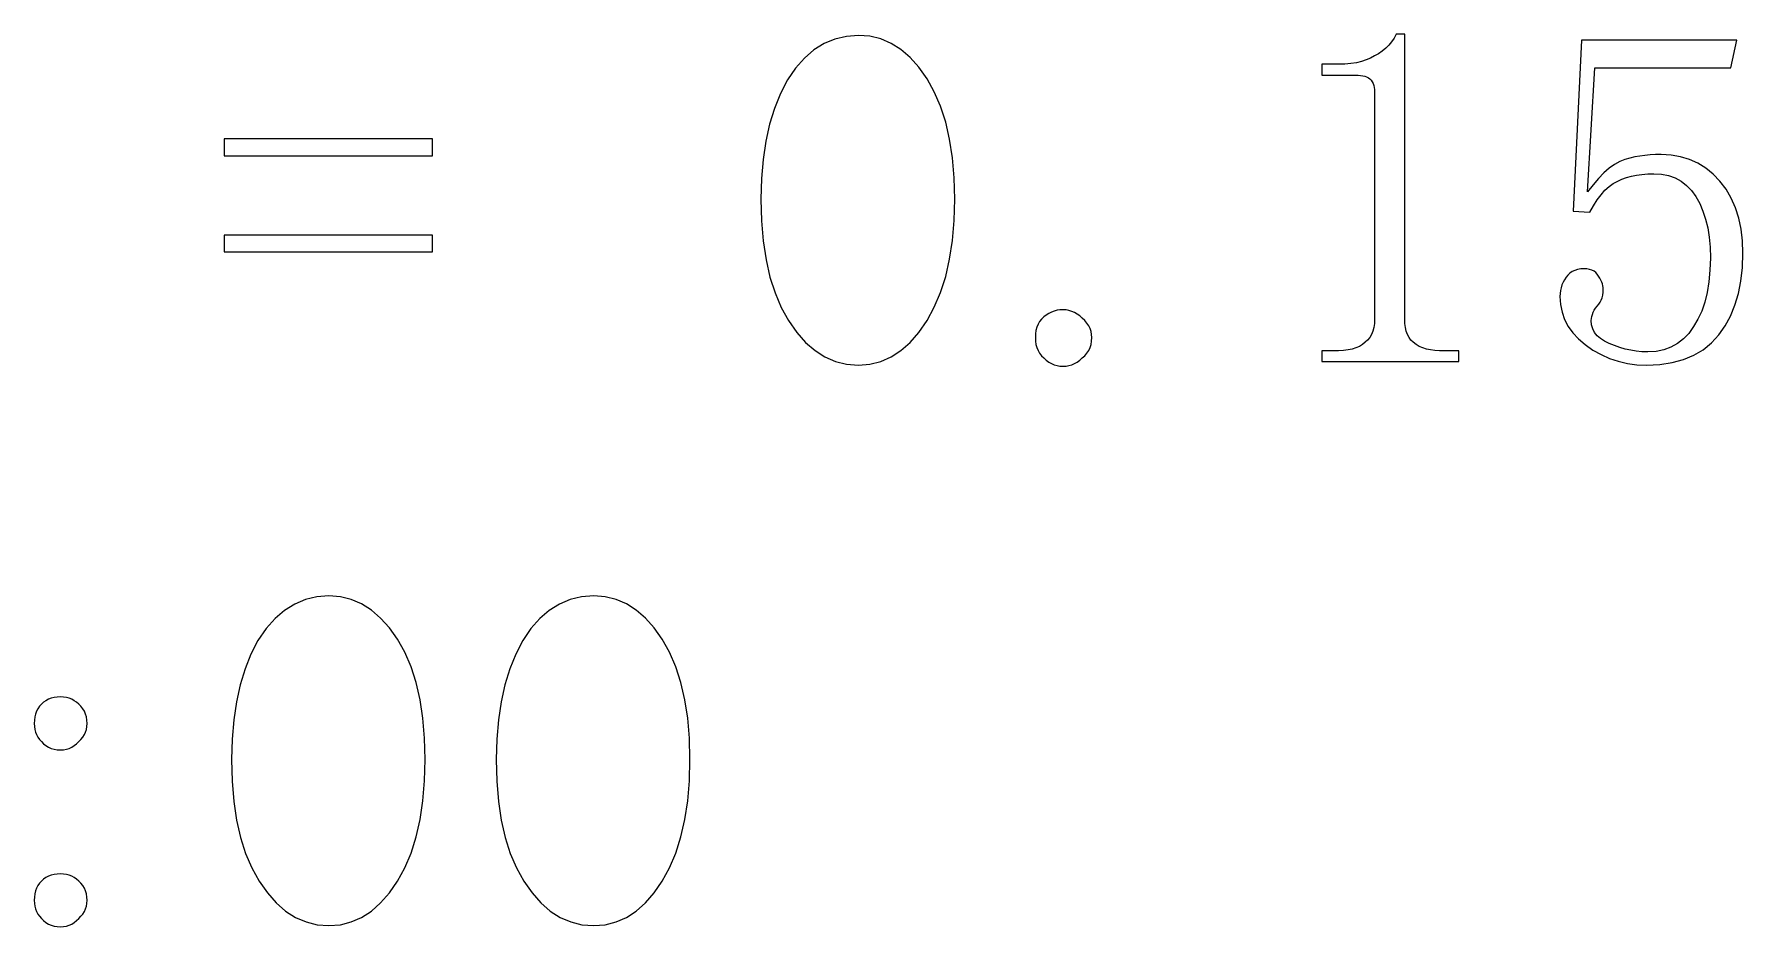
# Model space of a CAD drawing. Extents: x -190 to 190, y -140 to 140.
# Drawn here: x -116.57 to -96.85, y -105.24 to -94.94 of the extents above; entities that cross this region are included whole.
import ezdxf

# ---------------------------------------------------------------- set-up
doc = ezdxf.new("R2010")
doc.units = 0
doc.header["$MEASUREMENT"] = 0
doc.layers.get('0').update_dxf_attribs({"linetype": 'CONTINUOUS'})

msp = doc.modelspace()

# ---------------------------------------------------------------- linework, layer by layer
for points in [[(-107.055, -94.950996), (-107.193994, -94.962002), (-107.193994, -94.962002), (-107.325996, -94.992998), (-107.325996, -94.992998), (-107.450996, -95.045), (-107.450996, -95.045), (-107.568008, -95.119004), (-107.568008, -95.119004), (-107.677002, -95.213008), (-107.677002, -95.213008), (-107.78, -95.329004), (-107.78, -95.329004), (-107.875, -95.465), (-107.875, -95.465), (-107.955996, -95.622002), (-107.955996, -95.622002), (-108.024004, -95.792998), (-108.024004, -95.792998), (-108.08, -95.976006), (-108.08, -95.976006), (-108.124004, -96.172002), (-108.124004, -96.172002), (-108.155, -96.382002), (-108.155, -96.382002), (-108.173994, -96.603994), (-108.173994, -96.603994), (-108.18, -96.84), (-108.18, -96.84), (-108.173994, -97.09), (-108.173994, -97.09), (-108.153994, -97.322998), (-108.153994, -97.322998), (-108.120996, -97.54), (-108.120996, -97.54), (-108.075996, -97.74), (-108.075996, -97.74), (-108.017002, -97.924004), (-108.017002, -97.924004), (-107.945, -98.092002), (-107.945, -98.092002), (-107.860996, -98.242998), (-107.860996, -98.242998), (-107.766006, -98.379004), (-107.766006, -98.379004), (-107.665, -98.494004), (-107.665, -98.494004), (-107.555996, -98.589004), (-107.555996, -98.589004), (-107.440996, -98.661992), (-107.440996, -98.661992), (-107.318994, -98.715), (-107.318994, -98.715), (-107.190996, -98.746006), (-107.190996, -98.746006), (-107.055, -98.757002), (-107.055, -98.757002), (-106.922998, -98.746006), (-106.922998, -98.746006), (-106.797998, -98.715), (-106.797998, -98.715), (-106.677998, -98.661992), (-106.677998, -98.661992), (-106.565, -98.589004), (-106.565, -98.589004), (-106.457998, -98.494004), (-106.457998, -98.494004), (-106.357998, -98.379004), (-106.357998, -98.379004), (-106.262998, -98.242998), (-106.262998, -98.242998), (-106.178994, -98.087998), (-106.178994, -98.087998), (-106.106992, -97.917998), (-106.106992, -97.917998), (-106.047998, -97.732998), (-106.047998, -97.732998), (-106.002998, -97.532998), (-106.002998, -97.532998), (-105.97, -97.317002), (-105.97, -97.317002), (-105.950996, -97.085996), (-105.950996, -97.085996), (-105.944004, -96.84), (-105.944004, -96.84), (-105.950996, -96.593994), (-105.950996, -96.593994), (-105.97, -96.363994), (-105.97, -96.363994), (-106.002998, -96.148994), (-106.002998, -96.148994), (-106.047998, -95.950996), (-106.047998, -95.950996), (-106.106992, -95.767998), (-106.106992, -95.767998), (-106.178994, -95.602002), (-106.178994, -95.602002), (-106.262998, -95.450996), (-106.262998, -95.450996), (-106.357998, -95.317998), (-106.357998, -95.317998), (-106.457998, -95.205996), (-106.457998, -95.205996), (-106.565, -95.114004), (-106.565, -95.114004), (-106.677998, -95.042998), (-106.677998, -95.042998), (-106.797998, -94.991992), (-106.797998, -94.991992), (-106.922998, -94.961006), (-106.922998, -94.961006), (-107.055, -94.950996)], [(-100.75, -98.228994), (-100.75, -94.936992), (-100.75, -94.936992), (-100.847002, -94.936992), (-100.847002, -94.936992), (-100.872002, -94.982998), (-100.872002, -94.982998), (-100.900996, -95.026006), (-100.900996, -95.026006), (-100.933994, -95.065), (-100.933994, -95.065), (-100.969004, -95.1), (-100.969004, -95.1), (-101.007998, -95.132998), (-101.007998, -95.132998), (-101.051006, -95.161992), (-101.051006, -95.161992), (-101.097002, -95.187002), (-101.097002, -95.187002), (-101.142998, -95.213008), (-101.142998, -95.213008), (-101.193008, -95.235), (-101.193008, -95.235), (-101.247998, -95.252998), (-101.247998, -95.252998), (-101.308008, -95.265996), (-101.308008, -95.265996), (-101.371992, -95.275996), (-101.371992, -95.275996), (-101.44, -95.282002), (-101.44, -95.282002), (-101.512998, -95.284004), (-101.512998, -95.284004), (-101.707998, -95.284004), (-101.707998, -95.284004), (-101.707998, -95.408994), (-101.707998, -95.408994), (-101.319004, -95.408994), (-101.319004, -95.408994), (-101.287998, -95.41), (-101.287998, -95.41), (-101.26, -95.412998), (-101.26, -95.412998), (-101.233994, -95.417002), (-101.233994, -95.417002), (-101.21, -95.422998), (-101.21, -95.422998), (-101.189004, -95.430996), (-101.189004, -95.430996), (-101.168994, -95.44), (-101.168994, -95.44), (-101.152002, -95.450996), (-101.152002, -95.450996), (-101.138008, -95.467998), (-101.138008, -95.467998), (-101.125, -95.485996), (-101.125, -95.485996), (-101.115, -95.505996), (-101.115, -95.505996), (-101.107002, -95.527998), (-101.107002, -95.527998), (-101.100996, -95.552002), (-101.100996, -95.552002), (-101.097998, -95.577002), (-101.097998, -95.577002), (-101.097002, -95.604004), (-101.097002, -95.604004), (-101.097002, -98.228994), (-101.097002, -98.228994), (-101.099004, -98.277998), (-101.099004, -98.277998), (-101.106006, -98.324004), (-101.106006, -98.324004), (-101.117002, -98.365996), (-101.117002, -98.365996), (-101.132998, -98.402998), (-101.132998, -98.402998), (-101.152998, -98.436992), (-101.152998, -98.436992), (-101.177998, -98.467002), (-101.177998, -98.467002), (-101.207998, -98.492998), (-101.207998, -98.492998), (-101.237998, -98.517998), (-101.237998, -98.517998), (-101.272998, -98.54), (-101.272998, -98.54), (-101.311992, -98.557998), (-101.311992, -98.557998), (-101.355, -98.572002), (-101.355, -98.572002), (-101.402998, -98.582002), (-101.402998, -98.582002), (-101.456006, -98.587998), (-101.456006, -98.587998), (-101.512998, -98.59), (-101.512998, -98.59), (-101.707998, -98.59), (-101.707998, -98.59), (-101.707998, -98.715), (-101.707998, -98.715), (-100.125, -98.715), (-100.125, -98.715), (-100.125, -98.59), (-100.125, -98.59), (-100.347002, -98.59), (-100.347002, -98.59), (-100.400996, -98.587998), (-100.400996, -98.587998), (-100.450996, -98.582002), (-100.450996, -98.582002), (-100.497998, -98.572002), (-100.497998, -98.572002), (-100.542002, -98.557998), (-100.542002, -98.557998), (-100.581992, -98.54), (-100.581992, -98.54), (-100.619004, -98.517998), (-100.619004, -98.517998), (-100.652002, -98.492998), (-100.652002, -98.492998), (-100.677998, -98.467002), (-100.677998, -98.467002), (-100.7, -98.436992), (-100.7, -98.436992), (-100.717998, -98.402998), (-100.717998, -98.402998), (-100.732002, -98.365996), (-100.732002, -98.365996), (-100.742002, -98.324004), (-100.742002, -98.324004), (-100.747998, -98.277998), (-100.747998, -98.277998), (-100.75, -98.228994)], [(-97.675, -96.332002), (-97.791006, -96.326006), (-97.791006, -96.326006), (-97.854004, -96.327002), (-97.854004, -96.327002), (-97.915996, -96.330996), (-97.915996, -96.330996), (-97.977002, -96.335996), (-97.977002, -96.335996), (-98.035996, -96.344004), (-98.035996, -96.344004), (-98.095, -96.354004), (-98.095, -96.354004), (-98.151992, -96.367002), (-98.151992, -96.367002), (-98.207998, -96.382002), (-98.207998, -96.382002), (-98.267998, -96.405996), (-98.267998, -96.405996), (-98.327998, -96.440996), (-98.327998, -96.440996), (-98.389004, -96.483994), (-98.389004, -96.483994), (-98.451006, -96.537998), (-98.451006, -96.537998), (-98.512998, -96.601006), (-98.512998, -96.601006), (-98.575, -96.674004), (-98.575, -96.674004), (-98.637998, -96.757002), (-98.637998, -96.757002), (-98.555, -95.325996), (-98.555, -95.325996), (-96.986006, -95.325996), (-96.986006, -95.325996), (-96.915996, -95.007002), (-96.915996, -95.007002), (-98.707998, -95.007002), (-98.707998, -95.007002), (-98.805, -96.979004), (-98.805, -96.979004), (-98.610996, -96.992998), (-98.610996, -96.992998), (-98.57, -96.917002), (-98.57, -96.917002), (-98.527998, -96.85), (-98.527998, -96.85), (-98.484004, -96.79), (-98.484004, -96.79), (-98.437998, -96.739004), (-98.437998, -96.739004), (-98.390996, -96.695), (-98.390996, -96.695), (-98.342002, -96.658994), (-98.342002, -96.658994), (-98.291006, -96.631992), (-98.291006, -96.631992), (-98.242002, -96.608994), (-98.242002, -96.608994), (-98.188994, -96.591006), (-98.188994, -96.591006), (-98.132998, -96.575), (-98.132998, -96.575), (-98.073994, -96.564004), (-98.073994, -96.564004), (-98.011006, -96.555), (-98.011006, -96.555), (-97.943994, -96.55), (-97.943994, -96.55), (-97.875, -96.547998), (-97.875, -96.547998), (-97.786006, -96.553994), (-97.786006, -96.553994), (-97.705, -96.57), (-97.705, -96.57), (-97.629004, -96.597002), (-97.629004, -96.597002), (-97.558994, -96.634004), (-97.558994, -96.634004), (-97.496006, -96.683008), (-97.496006, -96.683008), (-97.438994, -96.741992), (-97.438994, -96.741992), (-97.387998, -96.812002), (-97.387998, -96.812002), (-97.343994, -96.890996), (-97.343994, -96.890996), (-97.306992, -96.977998), (-97.306992, -96.977998), (-97.276006, -97.070996), (-97.276006, -97.070996), (-97.251992, -97.172998), (-97.251992, -97.172998), (-97.235, -97.281006), (-97.235, -97.281006), (-97.225, -97.397002), (-97.225, -97.397002), (-97.222002, -97.52), (-97.222002, -97.52), (-97.226006, -97.662002), (-97.226006, -97.662002), (-97.237998, -97.795), (-97.237998, -97.795), (-97.257998, -97.917998), (-97.257998, -97.917998), (-97.285, -98.030996), (-97.285, -98.030996), (-97.320996, -98.133994), (-97.320996, -98.133994), (-97.365, -98.227998), (-97.365, -98.227998), (-97.415996, -98.312002), (-97.415996, -98.312002), (-97.470996, -98.39), (-97.470996, -98.39), (-97.532998, -98.455), (-97.532998, -98.455), (-97.602002, -98.508994), (-97.602002, -98.508994), (-97.677002, -98.55), (-97.677002, -98.55), (-97.759004, -98.58), (-97.759004, -98.58), (-97.847998, -98.598008), (-97.847998, -98.598008), (-97.943994, -98.604004), (-97.943994, -98.604004), (-98.011006, -98.601992), (-98.011006, -98.601992), (-98.077002, -98.595996), (-98.077002, -98.595996), (-98.140996, -98.585996), (-98.140996, -98.585996), (-98.205, -98.572002), (-98.205, -98.572002), (-98.266992, -98.554004), (-98.266992, -98.554004), (-98.327998, -98.532002), (-98.327998, -98.532002), (-98.387998, -98.507002), (-98.387998, -98.507002), (-98.444004, -98.480996), (-98.444004, -98.480996), (-98.490996, -98.451006), (-98.490996, -98.451006), (-98.528994, -98.417002), (-98.528994, -98.417002), (-98.559004, -98.38), (-98.559004, -98.38), (-98.58, -98.337998), (-98.58, -98.337998), (-98.592998, -98.292002), (-98.592998, -98.292002), (-98.597002, -98.242998), (-98.597002, -98.242998), (-98.595, -98.219004), (-98.595, -98.219004), (-98.590996, -98.195), (-98.590996, -98.195), (-98.583994, -98.171006), (-98.583994, -98.171006), (-98.573994, -98.147002), (-98.573994, -98.147002), (-98.560996, -98.123994), (-98.560996, -98.123994), (-98.545996, -98.1), (-98.545996, -98.1), (-98.527002, -98.075996), (-98.527002, -98.075996), (-98.508994, -98.055), (-98.508994, -98.055), (-98.492998, -98.032002), (-98.492998, -98.032002), (-98.480996, -98.006006), (-98.480996, -98.006006), (-98.470996, -97.979004), (-98.470996, -97.979004), (-98.463994, -97.947998), (-98.463994, -97.947998), (-98.458994, -97.915996), (-98.458994, -97.915996), (-98.457998, -97.882002), (-98.457998, -97.882002), (-98.458994, -97.860996), (-98.458994, -97.860996), (-98.462002, -97.841006), (-98.462002, -97.841006), (-98.467998, -97.82), (-98.467998, -97.82), (-98.475996, -97.797998), (-98.475996, -97.797998), (-98.485996, -97.775), (-98.485996, -97.775), (-98.499004, -97.752002), (-98.499004, -97.752002), (-98.512998, -97.728994), (-98.512998, -97.728994), (-98.527002, -97.707002), (-98.527002, -97.707002), (-98.544004, -97.687998), (-98.544004, -97.687998), (-98.563994, -97.672998), (-98.563994, -97.672998), (-98.587998, -97.661006), (-98.587998, -97.661006), (-98.615996, -97.652002), (-98.615996, -97.652002), (-98.645996, -97.646992), (-98.645996, -97.646992), (-98.68, -97.645), (-98.68, -97.645), (-98.717998, -97.646992), (-98.717998, -97.646992), (-98.753994, -97.652998), (-98.753994, -97.652998), (-98.785996, -97.662998), (-98.785996, -97.662998), (-98.815996, -97.677002), (-98.815996, -97.677002), (-98.842998, -97.695), (-98.842998, -97.695), (-98.867002, -97.717002), (-98.867002, -97.717002), (-98.887998, -97.742998), (-98.887998, -97.742998), (-98.907002, -97.770996), (-98.907002, -97.770996), (-98.922002, -97.800996), (-98.922002, -97.800996), (-98.935, -97.831006), (-98.935, -97.831006), (-98.945, -97.862998), (-98.945, -97.862998), (-98.952002, -97.896006), (-98.952002, -97.896006), (-98.955996, -97.93), (-98.955996, -97.93), (-98.957998, -97.965), (-98.957998, -97.965), (-98.952002, -98.057998), (-98.952002, -98.057998), (-98.934004, -98.145996), (-98.934004, -98.145996), (-98.903994, -98.23), (-98.903994, -98.23), (-98.862998, -98.31), (-98.862998, -98.31), (-98.808994, -98.384004), (-98.808994, -98.384004), (-98.743994, -98.455), (-98.743994, -98.455), (-98.665996, -98.52), (-98.665996, -98.52), (-98.577002, -98.582998), (-98.577002, -98.582998), (-98.484004, -98.636006), (-98.484004, -98.636006), (-98.385996, -98.678994), (-98.385996, -98.678994), (-98.285, -98.713008), (-98.285, -98.713008), (-98.18, -98.737002), (-98.18, -98.737002), (-98.071006, -98.752002), (-98.071006, -98.752002), (-97.957998, -98.757002), (-97.957998, -98.757002), (-97.805, -98.748994), (-97.805, -98.748994), (-97.662998, -98.727998), (-97.662998, -98.727998), (-97.532998, -98.692998), (-97.532998, -98.692998), (-97.414004, -98.642998), (-97.414004, -98.642998), (-97.305996, -98.578994), (-97.305996, -98.578994), (-97.21, -98.500996), (-97.21, -98.500996), (-97.125, -98.408994), (-97.125, -98.408994), (-97.051006, -98.305), (-97.051006, -98.305), (-96.988994, -98.190996), (-96.988994, -98.190996), (-96.937998, -98.066006), (-96.937998, -98.066006), (-96.897998, -97.930996), (-96.897998, -97.930996), (-96.869004, -97.786006), (-96.869004, -97.786006), (-96.852002, -97.63), (-96.852002, -97.63), (-96.847002, -97.465), (-96.847002, -97.465), (-96.852002, -97.322002), (-96.852002, -97.322002), (-96.867998, -97.187002), (-96.867998, -97.187002), (-96.895, -97.06), (-96.895, -97.06), (-96.932998, -96.941006), (-96.932998, -96.941006), (-96.980996, -96.83), (-96.980996, -96.83), (-97.041006, -96.727002), (-97.041006, -96.727002), (-97.111006, -96.631992), (-97.111006, -96.631992), (-97.189004, -96.551006), (-97.189004, -96.551006), (-97.273994, -96.482002), (-97.273994, -96.482002), (-97.365, -96.426006), (-97.365, -96.426006), (-97.462002, -96.382002), (-97.462002, -96.382002), (-97.566006, -96.350996), (-97.566006, -96.350996), (-97.675, -96.332002)], [(-114.375, -96.145), (-114.375, -96.34), (-114.375, -96.34), (-111.971992, -96.34), (-111.971992, -96.34), (-111.971992, -96.145), (-111.971992, -96.145), (-114.375, -96.145)], [(-114.375, -97.257002), (-114.375, -97.451006), (-114.375, -97.451006), (-111.971992, -97.451006), (-111.971992, -97.451006), (-111.971992, -97.257002), (-111.971992, -97.257002), (-114.375, -97.257002)], [(-104.728994, -98.768008), (-104.694004, -98.77), (-104.694004, -98.77), (-104.658994, -98.768008), (-104.658994, -98.768008), (-104.625, -98.762998), (-104.625, -98.762998), (-104.592002, -98.752998), (-104.592002, -98.752998), (-104.56, -98.738994), (-104.56, -98.738994), (-104.53, -98.720996), (-104.53, -98.720996), (-104.5, -98.699004), (-104.5, -98.699004), (-104.471992, -98.672998), (-104.471992, -98.672998), (-104.442002, -98.647998), (-104.442002, -98.647998), (-104.416992, -98.62), (-104.416992, -98.62), (-104.397002, -98.589004), (-104.397002, -98.589004), (-104.381006, -98.555), (-104.381006, -98.555), (-104.37, -98.518994), (-104.37, -98.518994), (-104.362998, -98.479004), (-104.362998, -98.479004), (-104.360996, -98.436992), (-104.360996, -98.436992), (-104.362998, -98.402002), (-104.362998, -98.402002), (-104.37, -98.367998), (-104.37, -98.367998), (-104.381006, -98.335), (-104.381006, -98.335), (-104.397002, -98.302998), (-104.397002, -98.302998), (-104.416992, -98.272998), (-104.416992, -98.272998), (-104.442002, -98.242998), (-104.442002, -98.242998), (-104.471992, -98.215), (-104.471992, -98.215), (-104.5, -98.188994), (-104.5, -98.188994), (-104.53, -98.167002), (-104.53, -98.167002), (-104.56, -98.149004), (-104.56, -98.149004), (-104.592002, -98.135996), (-104.592002, -98.135996), (-104.625, -98.126006), (-104.625, -98.126006), (-104.658994, -98.12), (-104.658994, -98.12), (-104.694004, -98.117998), (-104.694004, -98.117998), (-104.728994, -98.118994), (-104.728994, -98.118994), (-104.762998, -98.123994), (-104.762998, -98.123994), (-104.795996, -98.132998), (-104.795996, -98.132998), (-104.827998, -98.145), (-104.827998, -98.145), (-104.857998, -98.16), (-104.857998, -98.16), (-104.887998, -98.178994), (-104.887998, -98.178994), (-104.915996, -98.200996), (-104.915996, -98.200996), (-104.942002, -98.226006), (-104.942002, -98.226006), (-104.964004, -98.254004), (-104.964004, -98.254004), (-104.981992, -98.285), (-104.981992, -98.285), (-104.996006, -98.319004), (-104.996006, -98.319004), (-105.006006, -98.356006), (-105.006006, -98.356006), (-105.011006, -98.395), (-105.011006, -98.395), (-105.012998, -98.436992), (-105.012998, -98.436992), (-105.011006, -98.479004), (-105.011006, -98.479004), (-105.006006, -98.518994), (-105.006006, -98.518994), (-104.996006, -98.555), (-104.996006, -98.555), (-104.981992, -98.589004), (-104.981992, -98.589004), (-104.964004, -98.62), (-104.964004, -98.62), (-104.942002, -98.647998), (-104.942002, -98.647998), (-104.915996, -98.672998), (-104.915996, -98.672998), (-104.887998, -98.699004), (-104.887998, -98.699004), (-104.857998, -98.720996), (-104.857998, -98.720996), (-104.827998, -98.738994), (-104.827998, -98.738994), (-104.795996, -98.752998), (-104.795996, -98.752998), (-104.762998, -98.762998), (-104.762998, -98.762998), (-104.728994, -98.768008)], [(-113.165996, -101.42), (-113.305, -101.430996), (-113.305, -101.430996), (-113.436992, -101.462002), (-113.436992, -101.462002), (-113.562002, -101.515), (-113.562002, -101.515), (-113.679004, -101.588008), (-113.679004, -101.588008), (-113.787998, -101.682998), (-113.787998, -101.682998), (-113.890996, -101.797998), (-113.890996, -101.797998), (-113.985996, -101.934004), (-113.985996, -101.934004), (-114.067002, -102.092002), (-114.067002, -102.092002), (-114.135, -102.262002), (-114.135, -102.262002), (-114.191006, -102.445), (-114.191006, -102.445), (-114.235, -102.642002), (-114.235, -102.642002), (-114.265996, -102.851006), (-114.265996, -102.851006), (-114.285, -103.074004), (-114.285, -103.074004), (-114.290996, -103.308994), (-114.290996, -103.308994), (-114.285, -103.559004), (-114.285, -103.559004), (-114.265, -103.791992), (-114.265, -103.791992), (-114.232998, -104.009004), (-114.232998, -104.009004), (-114.187002, -104.21), (-114.187002, -104.21), (-114.127998, -104.393994), (-114.127998, -104.393994), (-114.056992, -104.561006), (-114.056992, -104.561006), (-113.972002, -104.712002), (-113.972002, -104.712002), (-113.877002, -104.847998), (-113.877002, -104.847998), (-113.775996, -104.964004), (-113.775996, -104.964004), (-113.666992, -105.057998), (-113.666992, -105.057998), (-113.551992, -105.132002), (-113.551992, -105.132002), (-113.43, -105.183994), (-113.43, -105.183994), (-113.302002, -105.215996), (-113.302002, -105.215996), (-113.165996, -105.226006), (-113.165996, -105.226006), (-113.034004, -105.215996), (-113.034004, -105.215996), (-112.908994, -105.183994), (-112.908994, -105.183994), (-112.79, -105.132002), (-112.79, -105.132002), (-112.676006, -105.057998), (-112.676006, -105.057998), (-112.57, -104.964004), (-112.57, -104.964004), (-112.469004, -104.847998), (-112.469004, -104.847998), (-112.375, -104.712002), (-112.375, -104.712002), (-112.29, -104.557998), (-112.29, -104.557998), (-112.217998, -104.387998), (-112.217998, -104.387998), (-112.158994, -104.202998), (-112.158994, -104.202998), (-112.113994, -104.002002), (-112.113994, -104.002002), (-112.080996, -103.787002), (-112.080996, -103.787002), (-112.062002, -103.555996), (-112.062002, -103.555996), (-112.055, -103.308994), (-112.055, -103.308994), (-112.062002, -103.062998), (-112.062002, -103.062998), (-112.080996, -102.832998), (-112.080996, -102.832998), (-112.113994, -102.619004), (-112.113994, -102.619004), (-112.158994, -102.42), (-112.158994, -102.42), (-112.217998, -102.237998), (-112.217998, -102.237998), (-112.29, -102.071006), (-112.29, -102.071006), (-112.375, -101.92), (-112.375, -101.92), (-112.469004, -101.787998), (-112.469004, -101.787998), (-112.57, -101.676006), (-112.57, -101.676006), (-112.676006, -101.584004), (-112.676006, -101.584004), (-112.79, -101.512002), (-112.79, -101.512002), (-112.908994, -101.460996), (-112.908994, -101.460996), (-113.034004, -101.430996), (-113.034004, -101.430996), (-113.165996, -101.42)], [(-110.110996, -101.42), (-110.25, -101.430996), (-110.25, -101.430996), (-110.382002, -101.462002), (-110.382002, -101.462002), (-110.505996, -101.515), (-110.505996, -101.515), (-110.622998, -101.588008), (-110.622998, -101.588008), (-110.732998, -101.682998), (-110.732998, -101.682998), (-110.835, -101.797998), (-110.835, -101.797998), (-110.93, -101.934004), (-110.93, -101.934004), (-111.010996, -102.092002), (-111.010996, -102.092002), (-111.08, -102.262002), (-111.08, -102.262002), (-111.135996, -102.445), (-111.135996, -102.445), (-111.18, -102.642002), (-111.18, -102.642002), (-111.211006, -102.851006), (-111.211006, -102.851006), (-111.229004, -103.074004), (-111.229004, -103.074004), (-111.235996, -103.308994), (-111.235996, -103.308994), (-111.229004, -103.559004), (-111.229004, -103.559004), (-111.21, -103.791992), (-111.21, -103.791992), (-111.177002, -104.009004), (-111.177002, -104.009004), (-111.130996, -104.21), (-111.130996, -104.21), (-111.072998, -104.393994), (-111.072998, -104.393994), (-111.000996, -104.561006), (-111.000996, -104.561006), (-110.915996, -104.712002), (-110.915996, -104.712002), (-110.822002, -104.847998), (-110.822002, -104.847998), (-110.72, -104.964004), (-110.72, -104.964004), (-110.612002, -105.057998), (-110.612002, -105.057998), (-110.497002, -105.132002), (-110.497002, -105.132002), (-110.375, -105.183994), (-110.375, -105.183994), (-110.246006, -105.215996), (-110.246006, -105.215996), (-110.110996, -105.226006), (-110.110996, -105.226006), (-109.978994, -105.215996), (-109.978994, -105.215996), (-109.852998, -105.183994), (-109.852998, -105.183994), (-109.733994, -105.132002), (-109.733994, -105.132002), (-109.621006, -105.057998), (-109.621006, -105.057998), (-109.513994, -104.964004), (-109.513994, -104.964004), (-109.412998, -104.847998), (-109.412998, -104.847998), (-109.319004, -104.712002), (-109.319004, -104.712002), (-109.233994, -104.557998), (-109.233994, -104.557998), (-109.162998, -104.387998), (-109.162998, -104.387998), (-109.104004, -104.202998), (-109.104004, -104.202998), (-109.057998, -104.002002), (-109.057998, -104.002002), (-109.025996, -103.787002), (-109.025996, -103.787002), (-109.006006, -103.555996), (-109.006006, -103.555996), (-109, -103.308994), (-109, -103.308994), (-109.006006, -103.062998), (-109.006006, -103.062998), (-109.025996, -102.832998), (-109.025996, -102.832998), (-109.057998, -102.619004), (-109.057998, -102.619004), (-109.104004, -102.42), (-109.104004, -102.42), (-109.162998, -102.237998), (-109.162998, -102.237998), (-109.233994, -102.071006), (-109.233994, -102.071006), (-109.319004, -101.92), (-109.319004, -101.92), (-109.412998, -101.787998), (-109.412998, -101.787998), (-109.513994, -101.676006), (-109.513994, -101.676006), (-109.621006, -101.584004), (-109.621006, -101.584004), (-109.733994, -101.512002), (-109.733994, -101.512002), (-109.852998, -101.460996), (-109.852998, -101.460996), (-109.978994, -101.430996), (-109.978994, -101.430996), (-110.110996, -101.42)], [(-115.96, -102.927998), (-115.957998, -102.892998), (-115.957998, -102.892998), (-115.96, -102.853994), (-115.96, -102.853994), (-115.965996, -102.817998), (-115.965996, -102.817998), (-115.975996, -102.784004), (-115.975996, -102.784004), (-115.99, -102.752002), (-115.99, -102.752002), (-116.007998, -102.722998), (-116.007998, -102.722998), (-116.029004, -102.695), (-116.029004, -102.695), (-116.055, -102.67), (-116.055, -102.67), (-116.08, -102.647998), (-116.08, -102.647998), (-116.105996, -102.63), (-116.105996, -102.63), (-116.134004, -102.614004), (-116.134004, -102.614004), (-116.163994, -102.602002), (-116.163994, -102.602002), (-116.195, -102.594004), (-116.195, -102.594004), (-116.228994, -102.588994), (-116.228994, -102.588994), (-116.262998, -102.587002), (-116.262998, -102.587002), (-116.302002, -102.588994), (-116.302002, -102.588994), (-116.337998, -102.594004), (-116.337998, -102.594004), (-116.371992, -102.602002), (-116.371992, -102.602002), (-116.403994, -102.614004), (-116.403994, -102.614004), (-116.434004, -102.63), (-116.434004, -102.63), (-116.461006, -102.647998), (-116.461006, -102.647998), (-116.485996, -102.67), (-116.485996, -102.67), (-116.507998, -102.695), (-116.507998, -102.695), (-116.527002, -102.722998), (-116.527002, -102.722998), (-116.541992, -102.752002), (-116.541992, -102.752002), (-116.554004, -102.784004), (-116.554004, -102.784004), (-116.562002, -102.817998), (-116.562002, -102.817998), (-116.567002, -102.853994), (-116.567002, -102.853994), (-116.568994, -102.892998), (-116.568994, -102.892998), (-116.567002, -102.927998), (-116.567002, -102.927998), (-116.562002, -102.960996), (-116.562002, -102.960996), (-116.554004, -102.992002), (-116.554004, -102.992002), (-116.541992, -103.022002), (-116.541992, -103.022002), (-116.527002, -103.05), (-116.527002, -103.05), (-116.507998, -103.075996), (-116.507998, -103.075996), (-116.485996, -103.100996), (-116.485996, -103.100996), (-116.461006, -103.127002), (-116.461006, -103.127002), (-116.434004, -103.148994), (-116.434004, -103.148994), (-116.403994, -103.165996), (-116.403994, -103.165996), (-116.371992, -103.18), (-116.371992, -103.18), (-116.337998, -103.19), (-116.337998, -103.19), (-116.302002, -103.196006), (-116.302002, -103.196006), (-116.262998, -103.197998), (-116.262998, -103.197998), (-116.228994, -103.196006), (-116.228994, -103.196006), (-116.195, -103.19), (-116.195, -103.19), (-116.163994, -103.18), (-116.163994, -103.18), (-116.134004, -103.165996), (-116.134004, -103.165996), (-116.105996, -103.148994), (-116.105996, -103.148994), (-116.08, -103.127002), (-116.08, -103.127002), (-116.055, -103.100996), (-116.055, -103.100996), (-116.029004, -103.075996), (-116.029004, -103.075996), (-116.007998, -103.05), (-116.007998, -103.05), (-115.99, -103.022002), (-115.99, -103.022002), (-115.975996, -102.992002), (-115.975996, -102.992002), (-115.965996, -102.960996), (-115.965996, -102.960996), (-115.96, -102.927998)], [(-115.96, -104.969004), (-115.957998, -104.934004), (-115.957998, -104.934004), (-115.96, -104.896006), (-115.96, -104.896006), (-115.965996, -104.86), (-115.965996, -104.86), (-115.975996, -104.826006), (-115.975996, -104.826006), (-115.99, -104.794004), (-115.99, -104.794004), (-116.007998, -104.764004), (-116.007998, -104.764004), (-116.029004, -104.737002), (-116.029004, -104.737002), (-116.055, -104.712002), (-116.055, -104.712002), (-116.08, -104.69), (-116.08, -104.69), (-116.105996, -104.671006), (-116.105996, -104.671006), (-116.134004, -104.656006), (-116.134004, -104.656006), (-116.163994, -104.644004), (-116.163994, -104.644004), (-116.195, -104.635996), (-116.195, -104.635996), (-116.228994, -104.630996), (-116.228994, -104.630996), (-116.262998, -104.629004), (-116.262998, -104.629004), (-116.302002, -104.630996), (-116.302002, -104.630996), (-116.337998, -104.635996), (-116.337998, -104.635996), (-116.371992, -104.644004), (-116.371992, -104.644004), (-116.403994, -104.656006), (-116.403994, -104.656006), (-116.434004, -104.671006), (-116.434004, -104.671006), (-116.461006, -104.69), (-116.461006, -104.69), (-116.485996, -104.712002), (-116.485996, -104.712002), (-116.507998, -104.737002), (-116.507998, -104.737002), (-116.527002, -104.764004), (-116.527002, -104.764004), (-116.541992, -104.794004), (-116.541992, -104.794004), (-116.554004, -104.826006), (-116.554004, -104.826006), (-116.562002, -104.86), (-116.562002, -104.86), (-116.567002, -104.896006), (-116.567002, -104.896006), (-116.568994, -104.934004), (-116.568994, -104.934004), (-116.567002, -104.969004), (-116.567002, -104.969004), (-116.562002, -105.002002), (-116.562002, -105.002002), (-116.554004, -105.034004), (-116.554004, -105.034004), (-116.541992, -105.063994), (-116.541992, -105.063994), (-116.527002, -105.091992), (-116.527002, -105.091992), (-116.507998, -105.117998), (-116.507998, -105.117998), (-116.485996, -105.143008), (-116.485996, -105.143008), (-116.461006, -105.167998), (-116.461006, -105.167998), (-116.434004, -105.19), (-116.434004, -105.19), (-116.403994, -105.207998), (-116.403994, -105.207998), (-116.371992, -105.222002), (-116.371992, -105.222002), (-116.337998, -105.232002), (-116.337998, -105.232002), (-116.302002, -105.237998), (-116.302002, -105.237998), (-116.262998, -105.24), (-116.262998, -105.24), (-116.228994, -105.237998), (-116.228994, -105.237998), (-116.195, -105.232002), (-116.195, -105.232002), (-116.163994, -105.222002), (-116.163994, -105.222002), (-116.134004, -105.207998), (-116.134004, -105.207998), (-116.105996, -105.19), (-116.105996, -105.19), (-116.08, -105.167998), (-116.08, -105.167998), (-116.055, -105.143008), (-116.055, -105.143008), (-116.029004, -105.117998), (-116.029004, -105.117998), (-116.007998, -105.091992), (-116.007998, -105.091992), (-115.99, -105.063994), (-115.99, -105.063994), (-115.975996, -105.034004), (-115.975996, -105.034004), (-115.965996, -105.002002), (-115.965996, -105.002002), (-115.96, -104.969004)]]:
    msp.add_lwpolyline(points)

doc.saveas('drawing.dxf')
